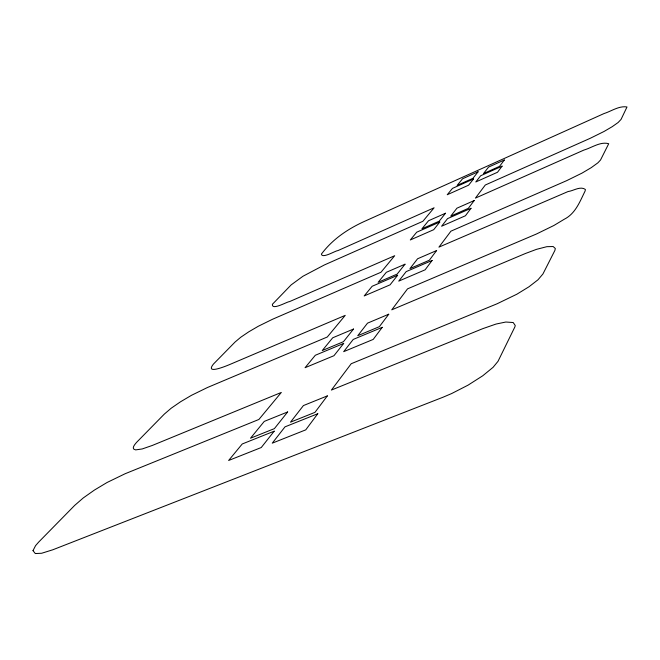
<?xml version="1.0" encoding="UTF-8"?>
<svg xmlns="http://www.w3.org/2000/svg" width="660" height="660" viewBox="0 0 660 660"><rect width="100%" height="100%" fill="white"/><g stroke="black" fill="none" stroke-linecap="round" stroke-linejoin="round"><path stroke-width="0.99" d="M33.008 550.646L35.302 553.55L41.654 553.261L52.816 549.78L443.108 397.188L451.671 393.541L468.113 385.118L482.757 375.771L493.094 367.307L498.019 361.309L514.907 326.865L515.237 325.495L513.191 322.534L505.816 322.03L496.039 324.052L482.74 328.672L331.402 390.06L351.219 363.726L497.062 303.79L516.879 294.203L528.99 286.77L537.999 279.782L542.933 273.974L554.895 250.412L555.324 248.498L553.154 246.535L546.843 246.683L536.464 249.356L525.236 253.572L391.76 309.829L407.534 288.857L536.539 233.962L553.847 225.514L564.284 219.236C575.545 213.559 579.917 201.498 585.156 190.905L585.404 189.469C580.272 185.782 573.408 190.921 568.136 191.515L438.933 247.129L450.937 231.165L566.684 180.65L582.054 173.093L591.244 167.648L597.919 162.805L600.526 160.009L608.718 143.707C600.344 141.331 591.781 147.799 583.935 150.059L475.431 198.099L485.298 185.006L590.172 138.328L603.991 131.497L612.191 126.695L618.098 122.529L621.043 119.427L627 106.969C619.03 105.617 611.399 111.235 604.048 113.545L366.655 220.399C349.717 227.824 333.911 237.979 322.41 252.797L321.37 254.1C322.154 259.017 335.511 250.594 337.912 250.602L434.09 207.793L422.895 221.282L324.382 264.957L302.973 276.243L291.175 284.881L272.365 304.326C271.664 310.835 287.356 301.496 289.525 301.62L394.688 255.717L380.993 272.242L272.596 319.225L258.308 326.254L248.779 331.815L240.76 337.243L235.075 342.028L213.444 364.064C204.418 375.226 226.974 365.632 229.35 364.683L345.221 315.373L327.286 337.004L207.397 387.536L191.45 395.332L180.568 401.758L171.204 408.21L164.307 414.117L136.801 442.142C135.061 444.089 130.474 449.072 135.671 449.889L142.205 448.957L152.254 445.475L281.308 392.452L258.901 419.463L125.119 473.74L107.093 482.476L94.454 490.05L83.292 497.92L74.679 505.403L38.676 542.091L35.566 545.655L33.008 550.646M317.782 413.729L305.753 429.858L272.275 443.157L284.996 426.855L317.782 413.729M382.231 327.327L373.222 339.405L343.687 351.664L353.232 339.43L382.231 327.327M432.102 260.461L425.122 269.816L398.755 281.119L406.164 271.623L432.102 260.461M471.009 208.288L465.432 215.762L441.606 226.223L447.538 218.625L471.009 208.288M502.087 166.147L497.524 172.252L475.802 181.962L480.661 175.75L502.087 166.147M327.343 395.893L314.968 412.351L290.507 422.161L303.418 405.57L327.343 395.893M388.74 314.226L379.385 326.659L357.753 335.709L367.521 323.152L388.74 314.226M436.615 250.544L429.322 260.238L409.959 268.579L417.582 258.778L436.615 250.544M474.193 200.557L468.336 208.345L450.796 216.076L456.935 208.189L474.193 200.557M504.339 159.992L499.529 166.378L483.516 173.563L488.557 167.087L504.339 159.992M274.197 431.178L261.253 447.529L228.632 460.482L242.228 443.982L274.197 431.178M343.678 343.423L333.952 355.707L305.068 367.702L315.315 355.27L343.678 343.423M397.609 275.311L390.052 284.848L364.196 295.936L372.166 286.259L397.609 275.311M439.774 222.04L433.727 229.68L410.314 239.959L416.707 232.204L439.774 222.04M287.653 411.947L274.395 428.629L250.511 438.207L264.264 421.402L287.653 411.947M353.512 329.043L343.472 341.682L322.27 350.542L332.714 337.788L353.512 329.043M405.009 264.214L397.163 274.098L378.147 282.29L386.323 272.308L405.009 264.214M445.516 213.238L439.205 221.183L421.946 228.789L428.53 220.745L445.516 213.238M473.575 178.926L468.616 185.179L447.241 194.733L452.48 188.38L473.575 178.926M478.112 171.781L472.923 178.315L457.141 185.386L462.561 178.777L478.112 171.781"/></g></svg>
